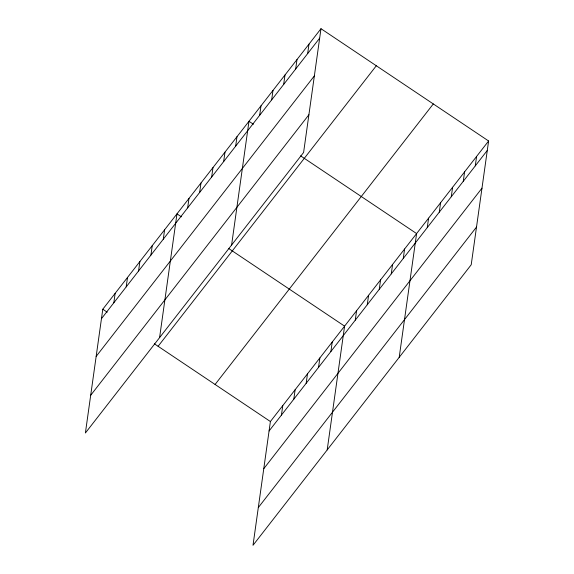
<?xml version="1.0" encoding="UTF-8"?>
<svg xmlns="http://www.w3.org/2000/svg" width="574" height="574" viewBox="0 0 574 574"><rect width="100%" height="100%" fill="white"/><g stroke="black" fill="none" stroke-linecap="round" stroke-linejoin="round"><path stroke-width="0.86" d="M320.995 28.7L102.789 309.235L85.39 433.004L303.603 152.469L320.995 28.7L488.61 140.996L471.211 264.765L253.005 545.3L270.397 421.531L488.61 140.996M113.824 302.785L115.152 293.336M126.187 286.892L127.514 277.443M138.556 270.993L139.884 261.543M150.919 255.093L152.246 245.65M163.281 239.2L164.616 229.751M159.586 337.62L176.979 213.851L181.406 216.821M187.655 207.874L188.982 198.425M199.652 192.441L200.979 182.991M211.655 177.014L212.983 167.565M223.659 161.581L224.986 152.139M235.656 146.155L236.983 136.705M231.595 245.048L248.987 121.279L253.414 124.242M259.663 115.295L260.991 105.846M271.66 99.869L272.987 90.419M283.664 84.435L284.991 74.986M295.667 69.009L296.995 59.56M307.664 53.576L308.991 44.126M281.432 415.081L282.767 405.631M293.802 399.188L295.129 389.739M306.164 383.289L307.492 373.839M318.534 367.396L319.862 357.946M330.897 351.496L332.224 342.047M327.194 449.916L344.587 326.147L228.603 248.442M355.263 320.17L356.59 310.721M367.267 304.737L368.594 295.287M379.263 289.31L380.591 279.861M391.267 273.884L392.594 264.435M403.271 258.451L404.598 249.001M399.203 357.344L416.602 233.575L300.611 155.863M427.271 227.591L428.599 218.142M439.275 212.165L440.602 202.715M451.272 196.731L452.606 187.282M463.275 181.305L464.603 171.856M475.279 165.872L476.607 156.422M101.462 318.685L319.668 38.149M96.159 356.411L314.365 75.876M90.692 395.278L308.905 114.743M158.101 346.294L376.307 65.759M215.085 384.472L433.298 103.937M269.07 430.981L487.283 150.445M263.767 468.707L481.981 188.172M258.307 507.574L476.513 227.039M102.789 309.235L107.209 312.199M154.413 343.819L270.397 421.531"/></g></svg>
